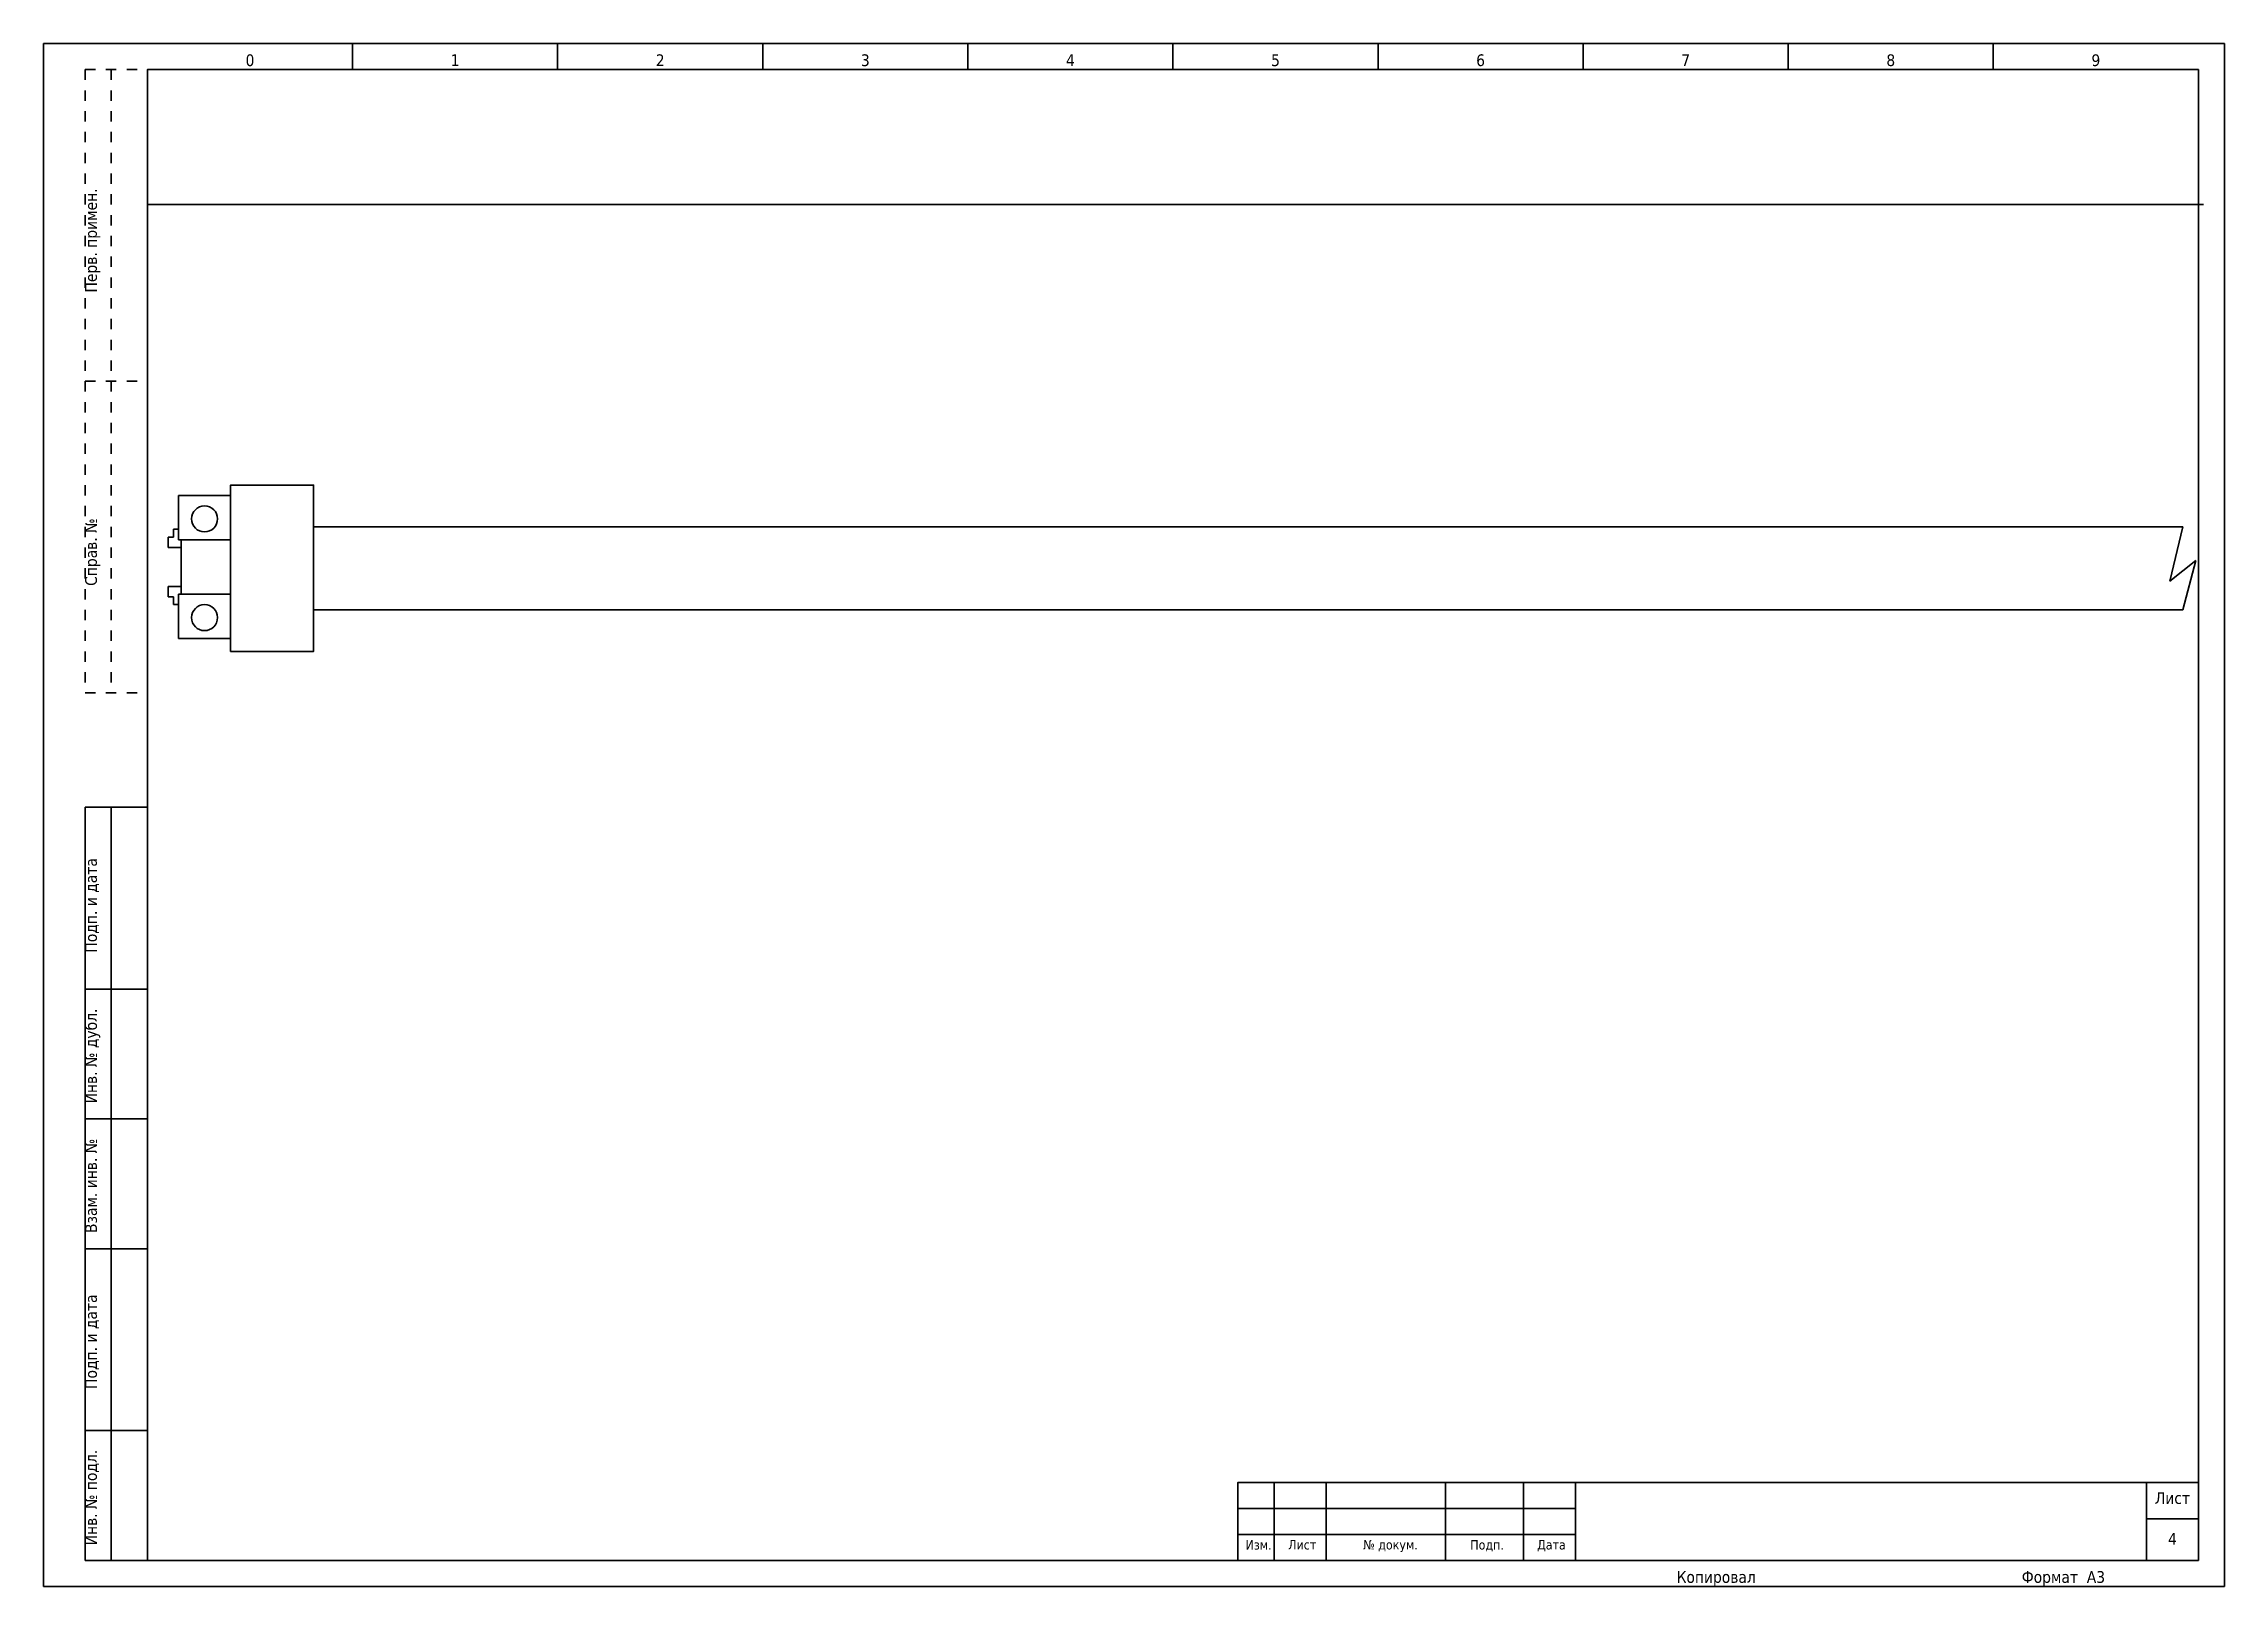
# Model space of a CAD drawing. Header units: millimetres. Extents: x 0 to 420, y 0 to 297.
import ezdxf
from ezdxf.enums import TextEntityAlignment as Align

# ---------------------------------------------------------------- set-up
doc = ezdxf.new("R2010")
doc.units = ezdxf.units.MM
doc.linetypes.add('EPL_DASH', pattern=[1, 0.5, -0.5])
for name, color, linetype, lineweight in [('EPLAN200', 73, 'Continuous', 35), ('EPLAN201', 73, 'Continuous', 35), ('EPLAN452', 73, 'Continuous', 35), ('EPLAN453', 73, 'Continuous', 35)]:
    doc.layers.add(name, color=color, linetype=linetype, lineweight=lineweight)
doc.styles.add('Tahoma', font='tahoma.ttf')

# ---------------------------------------------------------------- blocks, each defined once
blk = doc.blocks.new('новая форма')
at = {"layer": 'EPLAN200', "color": 73, "linetype": 'Continuous', "lineweight": 35, "ltscale": 4}
for p, q in [((20, 266), (416, 266)), ((25, 202), (24, 202)), ((24, 202), (24, 200)), ((26, 203.5), (25, 203.5)), ((25, 203.5), (25, 202)), ((52, 204), (412, 204)), ((412, 204), (409.5, 193.5)), ((24, 200), (26.5, 200)), ((26.5, 201.5), (26.5, 191)), ((409.5, 193.5), (414.5, 197.5)), ((414.5, 197.5), (412, 188)), ((24, 190.5), (24, 192.5)), ((24, 192.5), (26.5, 192.5)), ((25, 190.5), (24, 190.5)), ((25, 189), (25, 190.5)), ((26, 189), (25, 189)), ((412, 188), (52, 188))]:
    blk.add_line(p, q, dxfattribs=at)
for points in [[(26, 201.5), (36, 201.5), (36, 210), (26, 210)], [(36, 180), (52, 180), (52, 212), (36, 212)], [(26, 182.5), (36, 182.5), (36, 191), (26, 191)]]:
    blk.add_lwpolyline(points, close=True, dxfattribs=at)
for centre in [(31, 205.5), (31, 186.5)]:
    blk.add_circle(centre, 2.5, dxfattribs=at)
blk = doc.blocks.new('EPLFRAME')
at = {"layer": 'EPLAN201', "color": 73, "linetype": 'Continuous', "lineweight": 35, "ltscale": 4}
for p, q in [((24, 297), (419, 297)), ((59.5, 292), (59.5, 297)), ((99, 297), (99, 292)), ((99, 297), (138, 297)), ((138, 297), (177, 297)), ((138.5, 292), (138.5, 297)), ((178, 297), (178, 292)), ((217.5, 292), (217.5, 297)), ((257, 297), (257, 292)), ((296.5, 292), (296.5, 297)), ((336, 297), (336, 292)), ((375.5, 292), (375.5, 297)), ((8, 5), (8, 150)), ((8, 150), (20, 150)), ((13, 150), (13, 5)), ((20, 115), (8, 115)), ((20, 90), (8, 90)), ((20, 65), (8, 65)), ((20, 30), (8, 30)), ((237, 20), (237, 5)), ((247, 20), (247, 5)), ((270, 20), (270, 5)), ((285, 20), (285, 5)), ((295, 20), (295, 5)), ((405, 20), (405, 5)), ((230, 15), (295, 15)), ((415, 13), (405, 13)), ((230, 10), (295, 10)), ((20, 5), (8, 5))]:
    blk.add_line(p, q, dxfattribs=at)
at = {"layer": 'EPLAN201', "color": 73, "linetype": 'EPL_DASH', "lineweight": 35, "ltscale": 4}
for p, q in [((8, 292), (20, 292)), ((8, 292), (8, 172)), ((13, 292), (13, 172)), ((8, 232), (20, 232)), ((8, 172), (20, 172))]:
    blk.add_line(p, q, dxfattribs=at)
at = {"layer": 'EPLAN201', "color": 73, "linetype": 'Continuous', "lineweight": 35, "ltscale": 4}
for points in [[(0, 0), (420, 0), (420, 297), (0, 297)], [(20, 5), (415, 5), (415, 292), (20, 292)], [(230, 5), (415, 5), (415, 20), (230, 20)]]:
    blk.add_lwpolyline(points, close=True, dxfattribs=at)
at = {"color": 73}
for tag, p in [('53_19005', (39.75, 292)), ('53_19005_1', (79.25, 292)), ('53_19005_2', (118.75, 292)), ('53_19005_3', (158.25, 292)), ('53_19005_4', (197.75, 292)), ('53_19005_5', (237.25, 292)), ('53_19005_6', (276.75, 292)), ('53_19005_7', (316.25, 292)), ('53_19005_8', (355.75, 292)), ('53_19005_9', (395.25, 292))]:
    blk.add_attdef(tag, text='', height=2.26, dxfattribs=at).set_placement(p, align=Align.BOTTOM_CENTER)
blk.add_attdef('4_11000', text='', height=2.26, dxfattribs=at).set_placement((410, 8), align=Align.CENTER)
at = {"layer": 'EPLAN201', "color": 73, "style": 'Tahoma'}
for s, height, p in [('Перв. примен.', 2.2625, (8, 259.1)), ('Справ. №', 2.262, (8, 199.1)), ('Подп. и дата', 2.2625, (8, 131.1)), ('Инв. № дубл.', 2.2625, (8, 102.1)), ('Взам. инв. №', 2.2625, (8, 77.1)), ('Подп. и дата', 2.2625, (8, 47.1)), ('Инв. № подл.', 2.2625, (8, 17.1))]:
    blk.add_text(s, height=height, rotation=90, dxfattribs=at).set_placement(p, align=Align.TOP_CENTER)
for s, height, p in [('Лист', 2.262, (410, 17)), ('Изм.', 1.81, (234, 8)), ('Лист', 1.81, (242.4, 8.01)), ('№ докум.', 1.81, (259.4, 8.01)), ('Подп.', 1.81, (278, 8)), ('Дата', 1.81, (290.4, 8.01))]:
    blk.add_text(s, height=height, dxfattribs=at).set_placement(p, align=Align.MIDDLE_CENTER)
blk.add_text('Копировал', height=2.262, dxfattribs=at).set_placement((314.5, 0), align=Align.BOTTOM_LEFT)
blk.add_text('Формат  А3', height=2.262, dxfattribs=at).set_placement((389, 0), align=Align.BOTTOM_CENTER)

msp = doc.modelspace()

# ---------------------------------------------------------------- block references
ref = msp.add_blockref('EPLFRAME', (0, 0))
ref.add_attrib('53_19005', '0', dxfattribs={"layer": 'EPLAN453', "color": 73, "height": 2.26, "style": 'Tahoma'}).set_placement((39.75, 292), align=Align.BOTTOM_CENTER)
ref.add_attrib('53_19005_1', '1', dxfattribs={"layer": 'EPLAN453', "color": 73, "height": 2.26, "style": 'Tahoma'}).set_placement((79.25, 292), align=Align.BOTTOM_CENTER)
ref.add_attrib('53_19005_2', '2', dxfattribs={"layer": 'EPLAN453', "color": 73, "height": 2.26, "style": 'Tahoma'}).set_placement((118.75, 292), align=Align.BOTTOM_CENTER)
ref.add_attrib('53_19005_3', '3', dxfattribs={"layer": 'EPLAN453', "color": 73, "height": 2.26, "style": 'Tahoma'}).set_placement((158.25, 292), align=Align.BOTTOM_CENTER)
ref.add_attrib('53_19005_4', '4', dxfattribs={"layer": 'EPLAN453', "color": 73, "height": 2.26, "style": 'Tahoma'}).set_placement((197.75, 292), align=Align.BOTTOM_CENTER)
ref.add_attrib('53_19005_5', '5', dxfattribs={"layer": 'EPLAN453', "color": 73, "height": 2.26, "style": 'Tahoma'}).set_placement((237.25, 292), align=Align.BOTTOM_CENTER)
ref.add_attrib('53_19005_6', '6', dxfattribs={"layer": 'EPLAN453', "color": 73, "height": 2.26, "style": 'Tahoma'}).set_placement((276.75, 292), align=Align.BOTTOM_CENTER)
ref.add_attrib('53_19005_7', '7', dxfattribs={"layer": 'EPLAN453', "color": 73, "height": 2.26, "style": 'Tahoma'}).set_placement((316.25, 292), align=Align.BOTTOM_CENTER)
ref.add_attrib('53_19005_8', '8', dxfattribs={"layer": 'EPLAN453', "color": 73, "height": 2.26, "style": 'Tahoma'}).set_placement((355.75, 292), align=Align.BOTTOM_CENTER)
ref.add_attrib('53_19005_9', '9', dxfattribs={"layer": 'EPLAN453', "color": 73, "height": 2.26, "style": 'Tahoma'}).set_placement((395.25, 292), align=Align.BOTTOM_CENTER)
ref.add_attrib('4_11000', '4', dxfattribs={"layer": 'EPLAN452', "color": 73, "height": 2.26, "style": 'Tahoma'}).set_placement((410, 8), align=Align.CENTER)
msp.add_blockref('новая форма', (0, 0))

doc.saveas('drawing.dxf')
